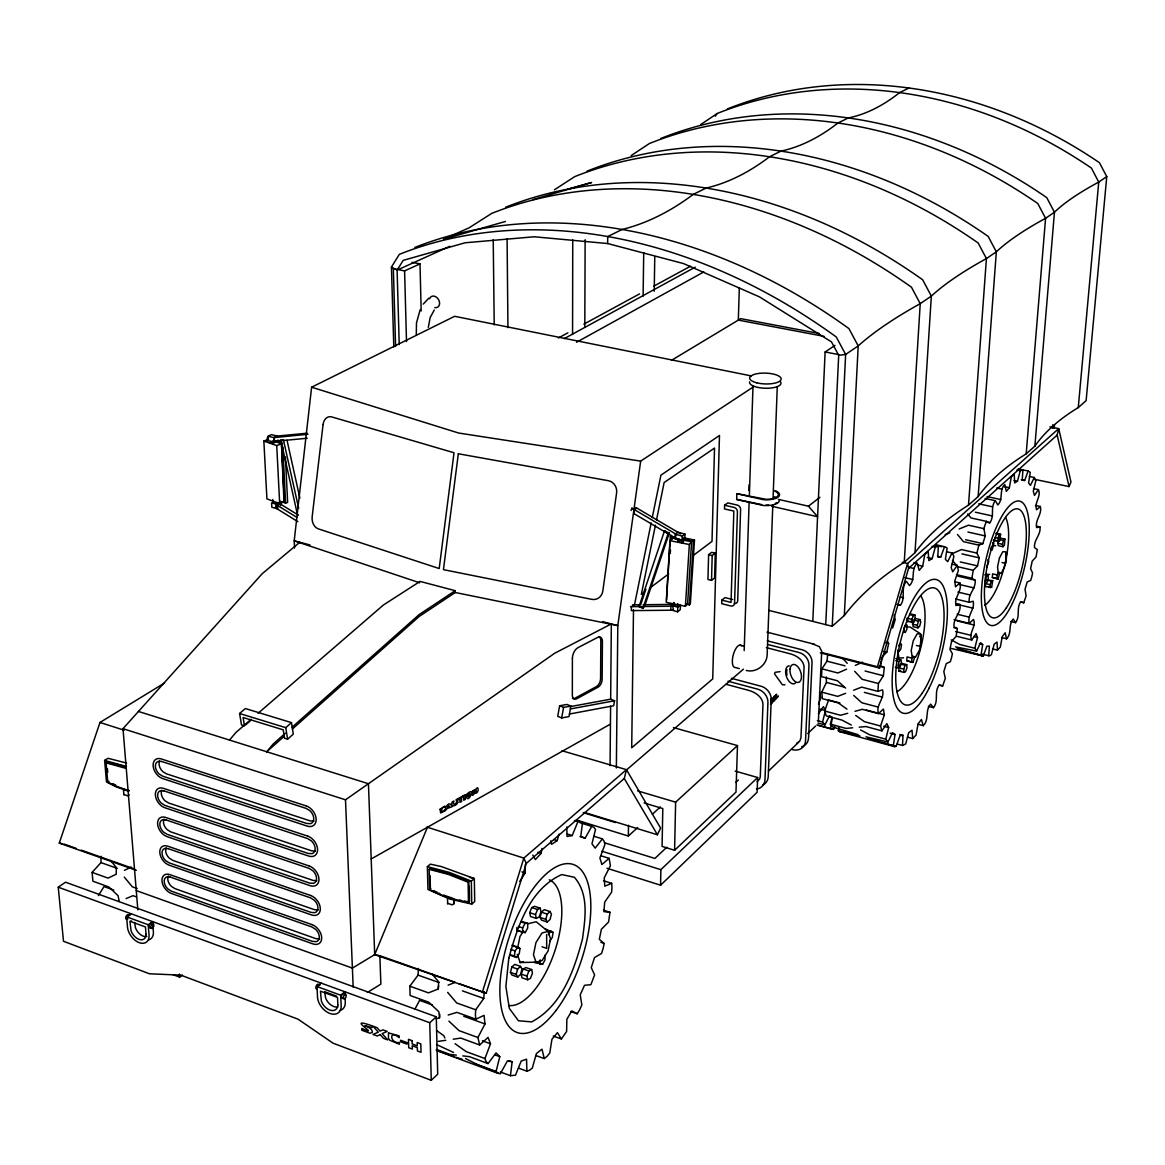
<?xml version="1.0" encoding="UTF-8"?>
<svg xmlns="http://www.w3.org/2000/svg" width="1165" height="1165" viewBox="0 0 1165 1165"><rect width="100%" height="100%" fill="white"/><g stroke="black" fill="none" stroke-linecap="round" stroke-linejoin="round"><path stroke-width="1.5" d="M572.568 334.471L572.743 239.932M584.801 327.103L585.136 239.742M1106.75 176.614L1098.741 182.075A613.955 100.816 -10.4 0 0 1054.456 212.234L1045.573 218.292A650.58 115.029 -10.3 0 0 996.337 251.829L986.42 258.572A692.141 132.504 -10.1 0 0 931.345 296.085L920.233 303.657A739.775 154.348 -9.9 0 0 858.212 345.903L845.644 354.466L838.698 355.325L831.519 341.928L759.405 296.842L683.491 263.567L607.664 243.543L607.708 236.568L622.095 229.476A706.383 323.87 -88.5 0 0 693.262 194.38L706.048 188.075A661.371 283.313 -87.6 0 0 769.526 156.765L780.972 151.115A621.979 249.98 -86.9 0 0 837.941 123.024L848.237 117.942A587.204 222.238 -86.3 0 0 899.642 92.588L908.948 88.001A427.337 364.878 48.8 0 1 1099.454 162.707L1106.75 176.614L1086.13 400.6L1078.266 407.59A594.82 208.885 9.3 0 0 1034.87 446.151L1026.19 453.869A629.348 235.65 9.8 0 0 978.134 496.567L968.494 505.144A668.346 267.979 10.4 0 0 915.006 552.676L904.244 562.258A712.805 307.531 11.1 0 0 844.319 615.499L832.218 626.26L768.769 610.373M610.067 765.638L610.606 706.208M610.664 699.044L611.334 623.93L554.657 653.259L345.495 799.802L122.995 728.664L137.849 909.909M616.358 767.983L617.8 625.62L640.663 461.122L753.624 386.736M101.049 856.29L100.962 862.595L92.108 872.396L92.894 881.221L108.855 886.973L118.058 895.681L119.238 901.492M519.736 881.439L525.211 872.935L525.328 864.517M576.588 820.102L628.343 836.033L628.488 825.271M633.498 609.674L631.707 747.77L712.718 678.918L719.475 435.492L660.919 475.16L652.254 517.639M633.716 605.218L631.401 606.645L631.357 610.606L673.501 610.212L672.686 606.222L630.542 606.659M636.585 508.144L634.284 509.513L631.809 508.362L634.226 509.95L634.357 513.634M643.109 296.143L643.721 252.543M654.22 291.206L654.774 256.62M956.509 603.659L959.945 604.475C961.547 612.994 952.824 618.295 954.048 626.828L957.382 628.561L956.043 636.498L951.645 641.201L949.912 649.298L952.388 653.725L951.543 657.759L950.349 661.676L946.228 663.701L943.839 671.579L945.296 678.409L942.674 685.894L939.077 685.122C933.893 692.039 938.975 700.995 933.456 707.679L928.316 706.34M606.994 868.26L660.57 885.211L660.861 869.673L757.658 777.521L735.202 771.084M955.664 599.028L969.295 602.276L973.168 601.227C975.149 609.31 966.877 615.382 969.28 623.348L954.033 619.649M969.295 602.276C967.736 593.873 976.285 588.616 975.12 580.185L971.887 578.248L956.494 574.665M644.114 802.962L662.798 808.554L662.084 846.416L674.593 850.275L675.627 802.161L737.489 745.585L673.457 727.586M708.611 554.657L707.956 579.471L711.524 580.359L714.582 577.971L715.266 553.186L711.684 552.327L708.611 554.657L712.194 555.516L715.266 553.186M711.524 580.359L712.194 555.516M721.849 600.121L721.747 603.688L730.79 605.975A4.136 3.32 51.1 0 0 734.562 603.164L737.43 511.799A3.903 3.204 53.3 0 0 734.067 507.416L724.601 505.246L724.499 508.93L733.848 511.085L731.038 602.436L721.849 600.121L725.009 597.601L732.654 599.524M739.324 287.697L738.333 320.098L824.136 336.365M779.137 499.552A14.228 5.563 2.1 0 1 763.133 505.464L736.688 499.435L736.863 493.683L766.221 499.334A13.004 5.053 2.1 0 0 776.21 491.848L774.608 491.033M737.489 745.585L735.974 792.113L674.593 850.275M744.173 650.667L749.139 501.867M749.328 496.436L753.012 385.746M1036.704 526.201L1039.952 526.915C1041.233 534.75 1033.588 539.788 1034.535 547.637L1037.316 549.574L1036.035 556.987L1032.219 561.079L1030.603 568.622L1032.598 573.034L1031.797 576.792L1030.719 580.403L1027.195 581.976L1025.025 589.257L1026.117 595.868L1023.758 602.756L1020.525 601.999M757.658 777.521L757.119 792.258L660.57 885.211M772.817 504.707L767.152 654.978C766.73 665.113 756.114 673.05 746.284 670.443M773.021 499.275L777.259 387.028M812.791 621.382L825.126 351.976L835.014 345.364M818.383 721.237L821.718 651.264L819.33 646.677L812.311 643.706M825.723 624.629L838.742 354.597L825.126 351.976M832.218 626.26L845.644 354.466L836.281 336.991A527.934 403.643 50.9 0 0 399.347 254.334L391.44 267.033L393.799 346.966M907.535 737.168L912.719 738.566L912.02 730.164L908.7 732.683L905.671 743.998L902.496 745.484L903.006 735.319L899.788 734.46M844.319 615.499L858.212 345.903L848.936 328.603A523.187 402.202 50.8 0 0 414.842 247.461M935.175 545.54L938.378 546.269L937.796 556.928L940.708 557.103L944.553 546.705L947.145 547.987L945.383 559.346L947.684 561.661L952.023 552.982L946.766 551.773M418.439 968.421L418.06 975.12L409.832 986.187L410.124 995.507L428.705 1002.191L438.797 1011.671L439.54 1017.744L436.118 1018.807M409.832 986.187L428.458 992.857L438.244 989.012L438.666 981.804L431.938 973.896M672.278 537.939L669.948 540.662L666.234 602.32L685.399 606.295L687.656 603.441M666.526 600.164L670.356 536.584L671.375 535.405M670.268 553.55L670.487 549.924M672.147 539.366L672.22 537.997L679.312 539.337M677.564 611.829L677.841 607.213L680.52 605.13L680.229 609.732L677.564 611.829L670.763 609.79L671.04 605.188L673.734 603.106M675.38 534.182L675.088 538.914L681.991 540.88L684.7 538.885L684.991 534.153L678.103 532.201L675.38 534.182L682.297 536.133L684.991 534.153M675.482 538.114L675.729 533.992M673.821 606.004L674.04 602.451M677.768 542.031L677.986 538.478M677.608 607.125L677.826 603.572M681.598 543.123L681.831 539.57M681.991 540.88L682.297 536.133M683.36 541.841L683.578 538.288M904.244 562.258L920.233 303.657L911.452 287.202A499.61 394.527 50.4 0 0 491.761 213.384L469.146 227.801L443.486 239.247L505.421 221.467M484.218 991.663L483.781 998.449L475.713 1009.778L475.393 1014.861L475.873 1019.186L484.043 1015.356L484.99 1023.933L477.927 1037.52L479.66 1044.99L488.048 1037.418L490.494 1043.782L484.946 1058.548L486.169 1061.694L488.062 1063.572L496.072 1052.898L499.8 1056.655L496.086 1071.494L497.95 1073.329L500.338 1073.781L507.43 1060.878L512.134 1061.825L510.445 1075.703L515.483 1075.193L521.206 1061.024L526.551 1059.189L526.886 1071.188L529.536 1070.256L532.347 1068.028L536.395 1053.568L541.987 1049.184L544.259 1058.577L547.026 1056.378L549.764 1053.043L551.948 1039.267L557.423 1032.671L561.399 1038.962L566.612 1031.491L566.86 1019.215L571.884 1010.9L577.243 1013.768L579.719 1009.633L581.845 1004.885L580.228 994.823L584.495 985.313L590.873 984.673L594.616 974.916L591.267 967.649L594.514 957.543L601.519 953.48L603.135 948.456L604.169 943.446L599.32 939.354L601.388 929.262L608.567 922.025L609.979 912.297L603.47 910.185M685.399 606.295L689.345 544.521L691.631 541.783L682.836 540.036M687.612 603.499L691.631 541.783M685.865 604.169L689.389 604.897L693.51 541.186L694.5 539.992L683.826 537.88M914.787 656.565L913.04 662.434L906.778 660.73L907.011 656.914L911.933 658.167L912.996 655.939M915.006 552.676L931.345 296.085L922.665 279.789A495.358 393.042 50.4 0 0 505.625 207.239M913.04 662.434L911.685 661.968L911.933 658.167M694.5 539.992L690.364 603.645L689.389 604.897M921.093 634.881L920.335 646.459L916.36 645.468M992.551 648.905L997.458 650.114L997.036 642.061L994.211 644.143L991.415 654.614L989.988 655.677L988.736 655.749L989.362 646.138L986.828 646.24L983.318 656.041L950.917 648.366M453.986 900.822L453.782 903.763L452.195 904.87L447.622 903.283M1019.564 469.379L1022.928 470.078L1022.215 480.111L1024.661 480.504L1028.112 470.98L1030.268 472.393L1028.564 482.994L1030.457 485.368L1034.287 477.49L1029.321 476.441M968.494 505.144L986.42 258.572L978.178 243.019A474.199 385.149 50 0 0 574.651 176.658L554.424 189.793M978.134 496.567L996.337 251.829L988.168 236.408A470.369 383.649 49.9 0 0 587.116 171.124M897.05 604.46L900.37 605.276C906.152 597.995 900.225 588.31 906.37 581.306L909.457 585.602C915.894 579.427 910.462 569.117 917.263 563.365L914.015 562.608M991.211 547.011L991.022 549.458L992.172 550.055L993.891 543.356L992.74 542.744M999.788 572.466L998.099 579.078L992.332 577.447L992.609 573.864L997.255 574.942L998.653 571.913M998.099 579.078L996.963 578.524L997.255 574.942M1006.604 552.516L1005.73 563.409L1001.987 562.549M1026.19 453.869L1045.573 218.292L1037.797 203.54A451.277 375.727 49.5 0 0 649.386 143.528L631.212 155.557M1034.87 446.151L1054.456 212.234L1046.753 197.613A447.811 374.227 49.4 0 0 848.237 117.942A447.811 374.213 49.4 0 0 660.672 138.533M1052.374 428.371L1052.679 424.817M439.54 1017.744L439.831 1014.453M1054.165 428.4L1054.485 424.861M428.312 327.394L430.176 317.521L434.283 309.977M985.095 498.46L995.347 500.673L997.837 504.969C1003.516 499.261 998.842 489.941 1004.842 484.596L1006.312 491.368L1009.356 487.713L1011.322 476.82L1014.249 474.199L1014.642 482.922L1017.467 481.262L1020.292 470.689L1022.928 470.078M1078.266 407.59L1098.741 182.075L1091.387 168.066A430.482 366.363 48.9 0 0 717.145 113.515L700.718 124.568M827.689 654.599L826.99 661.181L821.893 668.841L821.514 676.617L837.504 680.797L845.601 688.107M438.244 989.012L438.608 985.779M880.886 661.56L880.405 665.739L884.322 667.428L883.39 675.729L878.41 683.52L877.944 691.369L861.692 687.117L853.639 690.219M971.887 578.248L973.226 570.311L977.522 565.899L979.241 557.86L976.882 553.084L978.906 545.162L982.881 543.633L985.211 535.915L983.915 528.648L985.08 524.789L986.478 521.367L989.828 522.808C994.91 516.066 989.944 507.183 995.347 500.673M574.432 820.83L582.544 822.374L580.782 836.383L585.121 838.203L591.762 826.364L593.902 827.296L595.519 829.509L591.951 843.795L595.199 848.149L602.392 838.873L603.994 841.057L604.97 844.348L599.902 857.993L601.883 864.532L609.135 858.328L610.402 865.741L604.213 877.9L604.824 886.172L611.683 883.347L611.989 887.453L611.596 892.186L604.693 902.161L603.936 911.642L609.979 912.297M516.459 957.455L514.362 956.086L515.09 950.902L517.901 947.116L519.983 948.499L519.27 953.669L516.459 957.455L510.663 955.475M547.346 930.427L545.366 929.044L553.055 932.335L552.341 937.388L549.647 941.058M834.664 726.407L833.528 729.407L830.601 728.707L832.247 717.553L829.582 715.732L824.907 724.892L818.005 723.014M903.006 735.319L899.992 735.727L896.074 746.415L894.545 746.634L839.674 731.707L838.349 730.819L838.829 727.63M894.545 746.634L893.307 745.775L895.026 734.489L892.521 732.683L887.948 742.003L865.945 736.804M532.798 855.081L535.39 859.595L541.186 853.304L541.943 848.44M982.037 656.099L981.003 655.167L982.678 644.609L980.624 642.687L976.605 651.104L955.606 646.881M917.263 563.365L919.2 570.384L922.709 566.219L924.777 554.525L928.185 551.453L928.869 560.642L932.189 558.603L935.277 547.157L938.378 546.269M559.622 705.786L557.729 716.329L561.676 717.96L569.001 716.577L570.894 706.063L566.947 704.446L559.622 705.786L563.583 707.403L570.894 706.063M561.676 717.96L563.583 707.403M569.962 706.674L610.664 699.189L614.581 700.762L613.664 705.742L569.452 714.029M517.668 947.844L519.969 936.529L523.58 930.82M634.59 604.358L651.177 522.954M655.444 525.167L641.318 594.441L644.201 592.271M656.536 519.838L664.137 482.528L714.524 448.059L712.004 541.39L693.248 555.472M881.191 660.104L881.803 657.191M883.055 655.924L886.827 652.094L888.647 643.4L887.177 641.012M1033.632 479.121L1069.062 486.577L1057.165 435.055L1058.708 428.618L1049.869 426.856M374.358 954.528L486.169 993.279L526.26 863.454L624.28 778.511L626.45 769.657L561.952 750.741M887.948 742.003L885.779 739.193L888.647 727.543L886.856 723.625L881.92 730.863L865.872 726.538L859.231 727.178M976.605 651.104L974.843 648.235L977.493 637.459L976.066 633.585L971.785 639.993L956.64 636.279M824.907 724.892L822.577 722.052L825.417 710.563L823.451 706.645L818.369 713.737M858.066 734.664L832.684 727.004L830.383 724.164L832.014 717.596M997.808 543.254L998.784 539.424L1003.444 540.473L1004.9 539.089L1004.405 545.337L1002.949 546.735L998.288 545.686L997.808 543.254L1002.468 544.303L1002.949 546.735M1002.468 544.303L1003.444 540.473M900.793 659.769L899.06 661.443L897.982 665.637L898.637 668.128L900.385 666.424L901.462 662.259L900.793 659.769L895.841 658.502M915.166 618.397L920.102 619.605L920.729 622.125L919.666 626.246L917.976 627.862L913.04 626.654L913.112 621.382M917.976 627.862L917.336 625.343L918.399 621.207L920.102 619.605M540.079 917.452L541.463 912.195L544.288 909.647L550.026 911.54L551.438 914.219L550.04 919.462L547.244 922.039L541.507 920.132L540.079 917.452L545.817 919.36L547.244 922.039M545.817 919.36L547.215 914.103L550.026 911.54M510.416 972.396L511.843 967.067L514.755 964.372L520.522 966.368L522.007 968.989L520.595 974.319L517.697 977.027L511.916 975.018L510.416 972.396L516.197 974.406L517.697 977.027M516.197 974.406L517.624 969.062L520.522 966.368M550.768 840.795L551.54 844.319L557.234 840.62L559.054 834.111M902.22 562.287L907.52 563.525L908.54 568.389L879.546 668.055L877.463 666.759L907.52 563.525L1058.708 428.618L1070.955 482.004L1069.062 486.577M892.638 627.993L895.215 619.605L894.167 615.076M482.237 992.682L523.828 858.095L626.45 769.657L660.57 828.067L657.424 834.752L584.481 812.471M664.341 531.546L664.574 530.847L668.098 533.57M640.692 604.664L645.891 589.213M136.334 870.328L59.284 843.081L99.986 722.46L164.644 682.938M644.536 606.412L669.438 532.609M971.785 639.993C968.188 633.105 976.62 626.61 973.503 619.46L969.28 623.348M881.92 730.863L880.536 726.013L884.366 714.844L883.419 709.034L878.483 713.606L862.318 709.31L855.008 711.305M990.148 584.67L991.4 581.087L992.755 580.636L991.619 587.291L985.605 586.679L985.488 583.578L990.148 584.67L990.265 587.772M851.28 725.023L842.004 720.101L826.218 715.849L824.704 711.014L828.577 699.99L839.892 703.005M998.143 541.405L998.026 538.245L999.279 534.677L1000.633 534.284L999.483 540.997L993.454 540.342L999.483 540.997M818.485 704.184L820.699 697.908L819.621 692.126M631.051 510.503L631.881 508.158L676.763 534.604M903.967 672.409L903.749 669.161L905.147 665.259L906.734 664.632L906.952 667.88L905.569 671.768L903.967 672.409L899.031 671.142L898.812 667.894L900.21 664.006L905.147 665.259M911.933 619.401L913.316 615.528L914.904 614.974L915.107 618.28L913.724 622.154L907.171 621.513L906.967 618.193L911.933 619.401L912.137 622.722M527.687 979.78L526.915 976.081L528.925 970.955L531.691 969.557L532.449 973.256L530.454 978.352L527.687 979.78L521.949 977.785L521.177 974.086L523.187 968.974L525.954 967.576L531.691 969.557M536.264 918.399L535.507 914.598L537.502 909.486L540.269 908.205L541.026 912.006L539.031 917.088L536.264 918.399L530.483 916.476L529.711 912.676L531.721 907.579L534.502 906.297L540.269 908.205M420.172 309.73L416.488 322.938L416.269 335.389M566.845 826.902L567.02 836.47L572.204 835.553L577.811 821.864M427.438 827.252L374.693 954.645L352.398 968.115L136.261 890.584M878.483 713.606C875.468 705.043 885.065 698.563 882.546 689.84L877.944 691.369M846.999 709.165L838.276 702.903L822.388 698.68L821.776 692.141L826.422 682.428L826.335 676.981M1010.681 621.484L1015.545 622.649C1020.438 616.416 1016.128 608.13 1020.744 601.708L1023.758 602.756M536.89 962.407L534.444 962.421L542.599 964.358L545.016 959.814L545.002 955.285M414.856 1009.24L419.618 1000.356L432.419 1004.973M516.852 927.5L516.881 930.602L525.211 932.597L527.701 927.995L527.672 923.35L521.876 921.413M522.692 932.553L522.648 927.908L525.153 923.292L527.672 923.35M399.231 344.622L397.105 270.12L403.207 260.363L465.097 242.786L534.196 236.772L607.664 243.543M98.399 895.579L104.034 886.565L113.791 890.089M986.58 567.588L988.765 561.355L987.905 559.797M898.696 645.803L900.458 643.182L901.521 644.74L900.836 648.92L899.089 651.541L898.011 649.983M1033.501 488.601L1038.437 489.635L1034.505 495.387L1033.268 491.237L1035.831 480.766L1034.287 477.49M715.252 116.223L717.145 113.515M952.009 564.18L957.237 565.389L952.722 571.826L951.164 567.588L953.931 556.288L952.023 552.982M548.38 934.621L551.074 930.952M423.23 304.109L428.793 298.182M1001.711 637.605L1006.589 638.799C1012.094 633.425 1008.045 624.673 1013.244 619.023L1015.545 622.649M918.107 724.266L923.263 725.649C929.466 719.854 924.792 710.242 930.646 704.141L933.456 707.679M645.031 604.941L643.124 608.072L640.197 606.557M122.995 728.664L262.198 573.719L299.784 542.278M770.706 699.597C774.623 693.976 773.939 703.645 770.502 704.213M987.862 575.525L986.362 576.966L985.372 580.84L985.881 583.257L987.381 581.801L988.357 577.942L987.862 575.525L984.731 574.796M768.449 771.084L798.564 742.338M807.724 733.586L815.573 726.072M431.268 1080.305L437.705 1074.203L436.278 1016.797L65.546 882.211L58.25 887.177L63.493 941.276L149.47 973.78L180.764 975.134L298.007 1019.157L333.088 1043.199L431.268 1080.305L429.754 1022.739L436.278 1016.797M666.802 847.232L654.89 858.445L604.591 842.805M735.625 782.501L738.275 780.011M673.05 609.776L670.807 609.761M628.343 836.033L637.692 827.558M652.385 814.219L660.395 806.937M908.54 568.389L1057.165 435.055M287.595 739.207L293.274 734.139L291.483 722.635L245.364 708.538L239.582 713.49L241.505 724.921L244.49 725.853L243.092 717.509L283.212 729.843L284.537 738.26L287.595 739.207L285.789 727.674L291.483 722.635M285.367 733.178L273.222 743.954L266.567 751.935L284.304 736.207M292.124 727.193L419.021 614.683L455.209 590.684L455.253 592.504L419.225 616.431L292.4 729.013M959.945 604.475L955.955 605.552C953.873 597.296 962.421 591.106 959.916 582.951L955.518 586.81L954.79 580.942L958.373 570.457L957.237 565.389M1039.952 526.915L1036.573 527.614C1034.913 519.94 1042.355 514.115 1040.345 506.498L1036.573 509.804C1033.908 502.756 1041.525 496.508 1038.437 489.635M245.64 724.863L250.242 720.887M229.505 740.066L236.029 732.348L251.174 719.256M258.062 713.315L383.401 605.014L420.07 581.408L455.209 590.684M625.809 770.546L743.416 669.161M471.738 904.113L474.708 901.55L474.33 878.57L441.273 866.542L430.409 864.153L427.366 866.629L427.948 889.477L449.777 899.016L471.738 904.113L471.33 881.104L474.33 878.57L469.612 877.332M430.264 868.478L429.186 869.367L429.71 889.594L439.365 894.356L449.049 898.04L468.461 902.555L469.524 901.637L469.247 886.376M321.147 983.1L317.011 986.537L317.55 997.837A14.664 9.728 51.7 0 0 329.884 1013.463A14.664 9.728 51.7 0 0 341.199 1006.56L340.704 995.216L344.796 991.735L344.942 994.968M468.461 902.555L468.097 882.196L469.16 881.293L441.52 871.114M447.724 897.647L453.695 899.293M429.71 889.594L430.773 888.706M778.409 499.392L808.481 506.193L819.912 497.28M172.915 974.624L179.658 977.158L182.424 975.032M912.719 738.566L916.069 735.086L918.049 723.916L921.428 719.504L923.263 725.649M649.968 587.946L668.725 573.864M997.458 650.114L1000.342 647.099L1002.235 636.673L1005.177 632.784L1006.589 638.799M683.389 541.274L681.641 542.555L677.797 541.463L679.049 540.545M678.263 538.914L681.787 540.225L683.36 538.9M724.601 505.246L727.805 502.901L737.256 505.071A3.903 3.204 53.3 0 1 740.605 509.44L737.707 600.63A4.121 3.32 51.1 0 1 734.401 603.528M736.688 499.435L761.706 504.591M748.906 490.48L749.095 484.771M129.198 794.821L127.771 795.855L123.869 794.486M148.217 924.748L149.091 935.728A13.965 8.898 54.6 0 1 139.203 942.66A13.965 8.898 54.6 0 1 127.538 927.777L126.606 916.84L148.217 924.748L152.557 921.588L153.43 932.539A13.936 8.898 54.6 0 1 148.552 939.937M126.606 916.84L130.975 913.71M757.119 781.628L759.696 778.977L760.279 776.633L762.973 704.199C762.551 696.918 755.269 692.272 748.891 690.423L726.072 684.292M107.282 762.114L106.102 762.871L107.733 781.977L108.913 781.22M128.441 791.224L115.932 786.754L106.481 781.992L104.632 760.425L107.995 758.299L126.606 763.06M367.31 992.522L380.868 984.119L379.863 955.708L374.693 954.645L368.446 783.725L138.46 711.451M671.491 360.334L740.736 318.642L819.272 333.51M280.066 503.819L277.401 505.362L277.561 508.668L276.207 508.275L276.891 507.94M371.198 858.955L610.445 724.091M576.559 342.248L703.82 271.926M278.042 502.435L276.076 503.513L272.989 502.668M277.285 504.358L277.503 508.697L271.838 507.256L271.605 502.916L277.285 504.358L280.43 502.625L280.576 505.523M564.268 338.622L695.243 267.149M558.37 337.996L567.923 332.811M583.84 324.161L639.556 293.886M653.885 286.095L690.51 266.203M270.863 442.132L269.814 442.685L273.003 443.443L274.853 442.336M268.139 436.249L271.329 434.632L277.066 435.987L273.877 437.618L268.139 436.249L268.372 440.69L274.11 442.074L273.877 437.618L307.997 434.254M294.556 548.06L294.206 540.822L311.608 387.217L454.656 316.298L751.454 375.946M124.407 870.328L131.281 867.051M796.569 743.372L799.714 741.173L800.938 737.867L804.083 667.152C803.748 660.06 796.598 655.575 790.394 653.856L766.352 647.638M395.605 346.456L393.348 268.722L404.59 270.892L420.012 263.887L421.162 310.968M398.765 269.363L449.821 246.296M952.562 553.535L961.46 549.56L976.882 553.084M784.948 684.831L782.385 684.743L774.507 673.851L775.089 672.322L780.128 671.637M846.591 669.205L837.897 672.991L821.893 668.841M855.314 665.39L862.624 662.186M126.097 898.594L133.014 895.667L136.276 896.846M280.503 501.3L285.585 503.193L287.639 502.363L285.396 457.015M268.605 439.263L263.858 441.054L266.916 498.882L279.673 503.63L284.362 501.722L281.479 443.778L274.794 441.506M945.179 534.604L949.825 532.74M959.144 528.983L968.479 525.211L983.915 528.648M899.031 671.142L900.632 670.501M448.103 985.153L454.714 982.561M845.644 693.306L837.708 696.364L821.776 692.141M263.858 441.054L276.731 445.583L281.479 443.778L283.983 501.664M907.171 621.513L908.773 620.945M448.175 1015.05L456.884 1012.356L475.873 1019.186M533.119 199.55L591.587 182.512L567.442 189.225M847.741 713.286L840.518 715.266L824.704 711.014M517.26 954.324L520.187 962.552L536.046 962.174L542.104 960.528L548.089 950.902L550.55 938.903L548.045 931.461L536.206 921.763L528.095 923.699M520.187 962.552L523.449 961.678M548.045 931.461L542.002 932.976L535.944 942.631L533.468 954.761L536.046 962.174M570.384 708.946L614.581 700.762M438.346 1041.379L445.758 1040.287M453.243 1039.195L460.801 1038.088L479.66 1044.99M839.674 731.707L841.261 731.518M274.838 436.307L307.094 433.205M852.634 727.805L846.081 728.416L830.383 724.164M273.207 441.462L307.269 438.244M128.849 790.584L123.432 789.346M903.53 657.817L898.929 658.05L897.836 650.9M280.983 440.661L282.119 439.788L283.838 440.457M920.51 633.804L917.117 633.891L913.258 640.794L911.219 650.449L912.195 657.147L915.617 656.987L919.447 650.085L921.471 640.517L920.51 633.804L910.025 627.003L906.982 627.061M632.624 604.839L639.629 604.766M643.138 604.722L672.948 604.402M516.881 930.602L525.211 932.597M314.04 821.077L310.312 820.917L166.347 773.793L162.751 771.58A8.301 5.534 56.6 0 1 159.634 760.891M985.779 574.258L989.653 574.418M315.453 851.033L311.739 850.858L168.517 802.962L164.935 800.748A8.257 5.476 56.1 0 1 161.848 790.161M316.836 880.667L313.152 880.449L170.673 831.825L167.105 829.596A8.213 5.417 55.7 0 1 164.032 819.097M318.22 909.952L314.55 909.719L172.799 860.367L169.26 858.139A8.17 5.359 55.3 0 1 166.202 847.741M319.589 938.932L315.933 938.655L174.896 888.604L171.372 886.376A8.126 5.301 54.9 0 1 168.343 876.051M993.177 545.584L995.74 545.773M456.331 1055.14L449.894 1054.383L436.657 1049.476M462.811 1055.898L469.364 1056.655L488.062 1063.572M859.916 735.931L838.349 730.819M640.663 461.122L458.646 433.031L311.608 387.217M459.447 900.137L461.515 900.53M464.34 901.055L469.175 901.943L468.796 881.599L449.239 873.867L429.9 868.784M412.031 262.358L420.012 263.887M670.356 536.584L675.7 537.648M682.821 539.06L693.51 541.186M669.948 540.662L689.345 544.521M454.583 592.359L617.8 625.62L602.538 621.615M59.284 843.081L62.473 843.737M1018.108 468.883L1028.112 470.98M1016.929 469.99L1020.292 470.689M1021.283 479.791L1024.661 480.504M1014.06 480.533L1017.467 481.262M104.632 760.425L126.417 766.468M108.927 762.463L113.835 763.512M1004.215 486.621L1009.356 487.713M106.889 762.376L123.912 766.818M106.102 762.871L125.937 768.361M996.701 488.019L1001.798 489.111M1035.452 505.45L1040.345 506.498M987.09 496.581L1000.851 499.552M978.76 503.819L992.434 506.804M975.353 512.207L992.609 516.008M986.478 521.367L971.057 517.959L967.664 514.027M986.376 522.051L989.828 522.808M427.366 866.629L449.209 872.367L471.33 881.104M431.865 868.842L439.904 870.619M429.186 869.367L448.525 874.449L468.097 882.196M995.944 533.235L1000.633 534.284M996.162 533.978L999.279 534.677M1000.254 538.041L1004.9 539.089M994.91 537.546L998.026 538.245M967.926 532.041L985.211 535.915M965.596 539.73L982.881 543.633M978.906 545.162L963.484 541.667L957.47 534.458M736.863 493.683L763.337 499.698A14.242 5.534 2.1 0 0 778.06 497.135A14.242 5.534 2.1 0 0 775.395 490.669M771.565 506.222L817.582 516.721L808.481 506.193M935.713 544.681L944.553 546.705M936.558 545.569L941.859 546.778M932.058 546.429L935.277 547.157M961.955 553.899L979.241 557.86M937.446 556.346L940.708 557.103M960.251 561.923L977.522 565.899M927.267 557.467L932.189 558.603M973.226 570.311L957.819 566.743L952.431 560.496M992.332 577.447L996.963 578.524M992.755 580.636L986.74 580.01L991.4 581.087M917.758 565.069L922.709 566.219M957.863 576.151L975.12 580.185M908.889 567.297L913.768 568.447M988.517 586.563L991.619 587.291M954.732 581.743L959.916 582.951M958.649 584.306L974.158 587.961M904.623 577.607L912.909 579.573M957.892 592.068L969.833 594.893M957.586 604.46L973.023 608.159M900.181 596.99L903.516 597.791M957.12 614.217L969.003 617.086M957.12 620.901L974.173 625.052M909.952 613.766L914.904 614.974M910.011 614.712L913.316 615.528M953.96 627.731L957.382 628.561M913.476 619.998L918.399 621.207M955.548 631.561L970.722 635.274M974.1 636.629L977.493 637.459M910.433 621.353L913.724 622.154M912.413 624.134L917.336 625.343M979.314 643.779L982.678 644.609M974.843 648.235L959.785 644.507L951.223 639.92M982.139 654.104L988.736 655.749M981.003 655.167L957.12 648.25M983.318 656.041L964.227 650.885M885.313 642.57L888.647 643.4M883.492 651.25L886.827 652.094M906.778 660.73L911.685 661.968M895.754 660.613L899.06 661.443M901.812 663.38L906.734 664.632M766.949 632.144L814.408 644.245M898.812 667.894L903.749 669.161M895.332 667.283L898.637 668.128M879.342 666.147L884.322 667.428M821.602 652.444L877.463 666.759M820.32 652.851L879.546 668.055M767.284 640.823L802.248 649.808A11.402 9.189 48 0 1 812.049 662.623L808.597 737.707A14.3 11.315 46.9 0 1 801.695 746.765M939.252 685.02L942.674 685.894M767.619 644.449L799.132 652.56A11.432 9.204 48.1 0 1 808.961 665.404L805.539 740.634A14.344 11.33 46.9 0 1 792.156 749.59M826.99 661.181L844.975 665.827M865.114 671.025L883.39 675.729M739.95 645.104L743.969 646.153M878.41 683.52L862.129 679.297L854.673 671.288M309.948 544.943L294.206 540.822L419.706 582.791M826.422 682.428L844.319 687.132M864.372 692.403L882.56 697.165M739.309 668.594L735.304 667.53A11.519 4.573 -75.6 0 1 733.411 654.337A11.519 4.573 -75.6 0 1 741.581 645.905M877.988 707.024L861.794 702.743L853.697 695.418M866.294 710.038L884.366 714.844M731.329 678.307L761.124 686.258A11.767 9.32 48.4 0 1 771.23 699.481L768.245 776.4A14.752 11.461 47.3 0 1 762.726 785.079M727.979 681.205L757.803 689.199A11.796 9.335 48.4 0 1 767.939 702.451L764.997 779.516A14.781 11.475 47.3 0 1 756.449 789.025M820.16 709.165L825.417 710.563M883.754 726.232L888.647 727.543M880.536 726.013L864.445 721.688L855.722 715.427M828.766 716.621L832.247 717.553M890.162 733.178L895.026 734.489M817.393 720.64L822.577 722.052M885.779 739.193L869.818 734.853L860.556 729.945M897.268 744.071L902.496 745.484M818.15 725.227L833.528 729.407M842.994 731.984L855.066 735.275M882.036 742.6L896.074 746.415M816.898 724.98L830.601 728.707M893.307 745.775L867.779 738.057M129.388 790.758L116.107 786.2L107.733 781.977M453.025 898.361L443.341 895.011M897.691 604.475L900.37 605.276M637.677 790.889L675.627 802.161M679.253 605.145L677.637 606.543L673.851 605.407M671.04 605.188L677.841 607.213M115.481 763.847L123.767 766.352M583.155 812.66L615.499 822.548M239.582 713.49L285.789 727.674M575.816 820.306L582.544 822.374M580.053 822.767L591.762 826.364M594.106 836.31L602.392 838.873M579.937 836.587L585.121 838.203M567.384 834.053L572.204 835.553M601.926 851.236L660.861 869.673M553.987 839.601L557.234 840.62M600.907 855.751L609.135 858.328M537.924 852.27L541.186 853.304M603.514 880.74L611.683 883.347M99.986 722.46L124.204 730.207M426.943 827.092L523.828 858.095L526.26 863.454M455.865 1057.223L462.156 1059.262M521.935 871.871L525.211 872.935M531.721 907.579L537.502 909.486M541.463 912.195L547.215 914.103M529.711 912.676L535.507 914.598M600.922 942.354L604.169 943.446M548.773 930.908L553.055 932.335M520.799 921.835L525.153 923.292M518.294 926.437L522.648 927.908M542.06 946.795L546.691 948.354L546.647 934.534M517.901 947.116L512.09 945.135L514.187 946.533M515.644 947.029L519.983 948.499M510.721 949.417L515.09 950.902M538.317 962.887L542.599 964.358M510.008 954.586L514.362 956.086M523.187 968.974L528.925 970.955M511.843 967.067L517.624 969.062M521.177 974.086L526.915 976.081M277.853 440.108L281.26 441.302M275.785 440.894L282.629 443.297M570.734 1011.482L577.243 1013.768M64.06 844.057L76.075 848.309M81.215 850.13L134.412 868.93M379.775 955.679L455.282 982.357M458.704 983.58L486.169 993.279M100.962 862.595L117.286 868.376M418.06 975.12L438.972 982.546M462.432 990.876L483.781 998.449M553.215 1036.035L561.399 1038.962M92.108 872.396L108.083 878.119L116.223 874.231L116.325 867.459L110.646 860.571M137.179 888.545L132.286 886.783L124.306 877.114M475.713 1009.778L456.68 1002.963L447.666 992.376M463.757 1016.288L484.99 1023.933M536.016 1055.577L544.259 1058.577M477.927 1037.52L459.025 1030.632L448.904 1021.137M482.383 1040.826L490.494 1043.782M58.25 887.177L429.754 1022.739M317.011 986.537L340.704 995.216M324.671 991.75L336.612 996.133M494.979 1054.878L499.8 1056.655M508.945 1060.66L512.134 1061.825M518.585 1068.13L526.886 1071.188M484.946 1058.548L466.189 1051.631L455.064 1043.709M436.598 1044.568L453.578 1052.476M500.397 1071.975L510.445 1075.703M496.086 1071.494L477.49 1064.606L465.549 1058.548M436.132 1049.985L454.292 1056.713M498.664 1073.169L476.034 1064.169M437.035 1050.743L497.95 1073.329M433.671 890.613L437.53 892.507M438.812 893.147L440.079 893.759M112.83 783.652L115.801 785.137M774.39 496.756L775.992 497.586M391.44 267.033L397.105 270.12M635.784 507.459L680.608 533.847M633.731 513.488L677.025 539.016M280.474 504.081L298.386 515.134M297.031 517.478L276.12 504.576L275.493 507.824L297.876 521.672M436.977 1030.821L443.938 1035.772L444.855 1038.03M842.266 657.992L847.232 663.307M919.593 636.061L920.598 637.605M624.28 778.511L657.424 834.752M287.027 440.297L299.886 498.169M298.662 508.26L283.415 439.788L280.765 439.773L297.57 515.163M107.442 768.842L107.733 772.308M123.461 789.681L123.898 794.894M134.616 922.476L135.431 927.689A10.019 6.393 54.6 0 0 146.863 936.5M179.425 974.057L179.658 977.158M267.222 437.894L267.411 441.52M276.731 445.583L279.673 503.63M274.285 437.472L274.489 441.346M272.872 440.792L273.047 444.389M272.756 499.523L272.945 503.134M282.804 446.923L285.585 503.193M324.802 992.231L325.486 997.619A10.529 6.99 51.6 0 0 337.821 1006.982M345.073 998.201L345.291 1003.05A14.635 9.728 51.6 0 1 339.539 1010.565M345.495 799.802L353.17 987.105M404.59 270.892L406.512 341.549M430.074 875.629L430.409 888.997M447.506 897.88L447.651 904.011M454.161 899.22L454.219 902.293M453.695 899.395L453.797 903.996M493.217 239.742L494.222 324.875M507.095 238.883L507.94 327.671M540.138 959.844L540.152 964.387M727.397 108.957A427.337 364.878 48.8 0 1 908.948 88.001M429.623 298.75A6.175 4.675 58.9 0 1 435.448 296.609A6.175 4.675 58.9 0 1 439.584 303.628A6.175 4.675 58.9 0 1 434.822 307.604M127.626 919.447A2.403 1.354 -67.4 0 1 127.495 917.933M128.252 916.243A2.403 1.354 -67.4 0 1 129.97 915.457M150.736 927.558A2.417 1.354 -67.6 0 1 149.033 926.685A2.417 1.354 -67.6 0 1 150.416 923.554A2.417 1.354 -67.6 0 1 152.12 924.428M131.558 921.02A2.403 1.354 -67.4 0 1 131.019 920.947M127.451 919.01A2.403 1.354 -67.3 0 1 125.762 918.399A2.403 1.354 -67.3 0 1 126.708 915.399A2.403 1.354 -67.3 0 1 128.645 915.239M318.54 985.852A2.519 1.252 -69.1 0 1 320.157 984.964M342.947 998.012A2.534 1.223 -69.3 0 1 341.432 997.444A2.534 1.223 -69.3 0 1 342.394 994.269A2.534 1.223 -69.3 0 1 344.17 994.007M317.419 988.648A2.519 1.252 -69.1 0 1 315.875 988.08A2.519 1.252 -69.1 0 1 316.836 984.92A2.519 1.252 -69.1 0 1 318.628 984.673M786.987 675.059A7.733 4.296 71.5 0 1 787.016 669.729M795.433 683.098A9.364 5.199 71.5 0 1 786.564 676.88A9.364 5.199 71.5 0 1 789.244 665.841M572.481 698.33A6.83 3.932 -68.1 0 0 575.19 698.097L596.436 686.578A6.349 3.626 -68.4 0 0 600.572 678.729L600.834 640.881A7.369 4.252 -69 0 0 599.014 636.629M921.049 596.218A51.464 17.402 -76.2 0 1 920.787 647.711A51.464 17.402 -76.2 0 1 896.875 691.719M1005.643 517.522A47.707 14.985 -77 0 1 1004.842 564.457A47.707 14.985 -77 0 1 984.716 605.276M549.254 879.779A66.157 28.761 -71.6 0 1 555.122 950.116A66.157 28.761 -71.6 0 1 508.552 1005.453M776.735 502.625A12.99 5.068 2.1 0 1 775.293 503.469M768.667 505.013A12.99 5.068 2.1 0 1 766.002 505.1M780.157 381.479A15.728 5.432 1.8 0 1 767.211 388.251A15.728 5.432 1.8 0 1 749.59 381.931M572.394 658.225L572.335 695.112A6.83 3.932 -68.1 0 0 576.777 698.738L598.009 687.204A6.349 3.626 -68.4 0 0 602.145 679.355L602.422 641.493A7.369 4.238 -69 0 0 597.718 637.386L578.015 647.624A8.577 4.98 -68.6 0 0 572.394 658.225M770.997 700.558C770.385 707.14 774.215 695.898 770.997 700.558M773.968 696.597L773.778 701.272L774.798 700.354L774.987 695.68L773.968 696.597M775.599 695.126L775.657 699.277L778.497 696.029L776.531 697.762L776.604 694.224L775.599 695.126M904.142 628.066L903.894 631.954L905.278 632.479L906.894 629.115L907.142 625.226L905.758 624.702L904.142 628.066M457.728 802.408C456.986 805.714 449.617 808.408 452.282 801.899L453.884 801.01C451.569 807.316 458.704 803.297 456.054 799.787L457.656 798.899L457.728 802.408M508.799 958.271L505.872 986.42L509.323 1008.395L518.454 1020.773L531.677 1021.894C562.054 1005.759 574.141 970.256 582.485 938.99C585.194 918.428 589.17 894.385 574.403 877.274L561.748 874.565C529.493 889.128 517.508 926.656 508.799 958.271M146.047 934.272L145.814 936.281A10.034 6.393 54.6 0 1 138.926 939.339A10.034 6.393 54.6 0 1 131.077 930.85L129.898 921.253L145.45 926.961L146.047 934.272M323.084 424.497L312.162 516.838A10.179 7.645 83.6 0 0 318.351 528.881L439.19 568.549L454.03 452.763L331.661 416.895A9.713 7.34 85.8 0 0 323.084 424.497M458.34 453.768L443.443 569.656L591.762 599.349A10.849 9.83 70.6 0 0 602.815 591.034L616.62 492.824A10.354 9.451 75.1 0 0 608.363 480.694L458.34 453.768M466.218 794.865C466.932 807.462 477.723 783.419 466.218 794.865M440.079 809.282L440.618 812.952L444.986 810.738L444.972 809.719C440.53 815.107 440.443 806.573 444.913 807.039L444.884 806.034L440.079 809.282M372.305 1032.423L370.019 1033.238L361.864 1030.268L361.791 1028.462C383.445 1038.044 343.093 1015.56 372.057 1025.826L372.13 1027.617C355.019 1023.365 373.484 1026.613 372.305 1032.423M337.865 1004.987L337.515 1007.055A10.543 6.99 51.7 0 1 329.71 1010.04A10.543 6.99 51.7 0 1 321.365 1001.085L320.462 991.167L337.53 997.429L337.865 1004.987M467.806 794.413C467.15 801.316 472.742 790.132 467.806 794.413M472.407 791.195L472.378 795.375L473.878 794.53L473.82 791.122C474.927 796.627 479.98 790.613 477.592 787.758L476.092 788.588L476.15 791.996L474.665 789.652L472.407 791.195M388.498 1032.904L388.469 1038.35L389.722 1040.243L399.406 1044.262L399.347 1042.442C390.304 1044.16 388.149 1028.812 399.202 1037.666L399.144 1035.874L388.498 1032.904M999.468 557.875L997.56 566.845L998.245 573.282L1001.128 573.398L1004.478 567.195L1006.385 558.297L1005.715 551.861L1002.847 551.671L999.468 557.875M448.438 805.263L447.913 807.097L449.224 806.369L448.438 805.263M664.458 530.963L639.046 606.586L642.891 608.348L668.39 532.725L664.458 530.963M447.447 808.321L445.278 810.563C444.972 807.097 449.865 799.627 451.933 806.835L447.447 808.321M461.515 801.462L459.927 802.35L459.855 798.68L458.267 799.569L458.253 798.564L463.029 795.899L461.457 797.792L461.515 801.462M465.286 799.35L463.699 800.239L463.612 795.564L465.199 794.676L465.286 799.35M380.154 1034.549L377.242 1036.005L373.033 1034.433L378.29 1032.175L373.004 1026.176L377.212 1027.748L380.052 1031.112L382.906 1029.86L387.144 1031.418L382.135 1033.603L387.712 1039.908L383.489 1038.321L380.154 1034.549M161.6 761.459L158.149 761.371A8.315 5.534 56.6 0 0 159.095 773.968L162.707 776.181L306.817 823.495L310.545 823.655A8.621 5.927 54.3 0 0 313.72 818.325A8.621 5.927 54.3 0 0 309.919 810.709L306.075 808.379L161.6 761.459M163.799 790.831L160.377 790.729A8.271 5.476 56.1 0 0 161.323 803.18L164.906 805.408L308.274 853.479L311.972 853.668A8.563 5.869 53.9 0 0 315.132 848.426A8.563 5.869 53.9 0 0 311.361 840.868L307.545 838.538L163.799 790.831M165.983 819.898L162.576 819.752A8.228 5.417 55.7 0 0 163.508 832.072L167.076 834.3L309.701 883.114L313.4 883.332A8.519 5.796 53.5 0 0 316.545 878.177A8.519 5.796 53.5 0 0 312.788 870.677L308.987 868.333L165.983 819.898M168.153 848.63L164.746 848.47A8.184 5.359 55.3 0 0 165.678 860.658L169.231 862.886L311.128 912.413L314.798 912.661A8.475 5.723 53.1 0 0 317.928 907.608A8.475 5.723 53.1 0 0 314.2 900.152L310.414 897.807L168.153 848.63M170.294 877.07L166.901 876.866A8.14 5.301 54.9 0 0 167.818 888.924L171.357 891.167L312.54 941.393L316.196 941.669A8.432 5.665 52.7 0 0 319.297 936.704A8.432 5.665 52.7 0 0 315.599 929.306L311.841 926.947L170.294 877.07M306.264 805.947L161.12 758.896A11.213 7.471 56.6 0 0 153.139 765.871A11.213 7.471 56.6 0 0 162.605 778.54L307.24 826.116A11.621 8.009 54.3 0 0 316.152 819.097A11.621 8.009 54.3 0 0 306.264 805.947M307.735 836.135L163.333 788.312A11.155 7.383 56.1 0 0 155.382 795.127A11.155 7.383 56.1 0 0 164.789 807.724L308.696 856.057A11.563 7.907 53.9 0 0 317.564 849.212A11.563 7.907 53.9 0 0 307.735 836.135M309.176 865.974L165.517 817.393A11.097 7.31 55.7 0 0 157.61 824.048A11.097 7.31 55.7 0 0 166.974 836.601L310.138 885.677A11.504 7.82 53.5 0 0 318.948 878.993A11.504 7.82 53.5 0 0 309.176 865.974M310.604 895.477L167.687 846.154A11.038 7.223 55.3 0 0 159.809 852.678A11.038 7.223 55.3 0 0 169.114 865.158L311.55 914.947A11.446 7.733 53.1 0 0 320.331 908.423A11.446 7.733 53.1 0 0 310.604 895.477M312.016 924.631L169.828 874.609A10.98 7.15 54.9 0 0 161.979 880.973A10.98 7.15 54.9 0 0 171.24 893.409L312.948 943.898A11.388 7.631 52.7 0 0 321.686 937.534A11.388 7.631 52.7 0 0 312.016 924.631M412.09 1040.665L408.478 1039.326L408.726 1047.728L412.337 1049.068L412.235 1045.762L417.318 1047.641L417.419 1050.961L421.031 1052.315L420.798 1043.898L417.172 1042.544L417.274 1045.821L412.177 1043.942L412.09 1040.665M406.92 1042.602L400.585 1040.258L400.629 1041.787L406.964 1044.146L406.92 1042.602M152.863 927.835A2.417 1.34 -67.6 0 0 153.285 923.976A2.417 1.34 -67.6 0 0 150.78 926.758A2.417 1.34 -67.6 0 0 152.863 927.835M345.233 998.318A2.534 1.223 -69.3 0 0 345.728 994.313A2.534 1.223 -69.3 0 0 343.34 997.298A2.534 1.223 -69.3 0 0 345.233 998.318M790.016 669.161A9.378 5.199 71.5 0 0 797.894 682.486A9.378 5.199 71.5 0 0 799.234 668.695A9.378 5.199 71.5 0 0 790.016 669.161M929.233 687.845A68.852 22.878 -76.2 0 0 937.461 579.966A68.852 22.878 -76.2 0 0 892.565 671.317A68.852 22.878 -76.2 0 0 929.233 687.845M922.141 693.219A60.23 20.009 -76.2 0 0 939.587 592.33A60.23 20.009 -76.2 0 0 897.953 653.623A60.23 20.009 -76.2 0 0 922.141 693.219M1012.443 603.281A63.813 19.689 -77 0 0 1021.472 501.867A63.813 19.689 -77 0 0 981.92 584.728A63.813 19.689 -77 0 0 1012.443 603.281M1006.356 607.824A55.833 17.213 -77 0 0 1023.016 513.75A55.833 17.213 -77 0 0 986.784 568.404A55.833 17.213 -77 0 0 1006.356 607.824M555.996 1010.477A88.598 37.906 -71.7 0 0 578.321 867.226A88.598 37.906 -71.7 0 0 501.722 967.94A88.598 37.906 -71.7 0 0 555.996 1010.477M756.668 382.79A15.742 5.417 1.8 0 0 781.118 379.339A15.742 5.417 1.8 0 0 758.459 373.47A15.742 5.417 1.8 0 0 756.668 382.79"/></g></svg>
